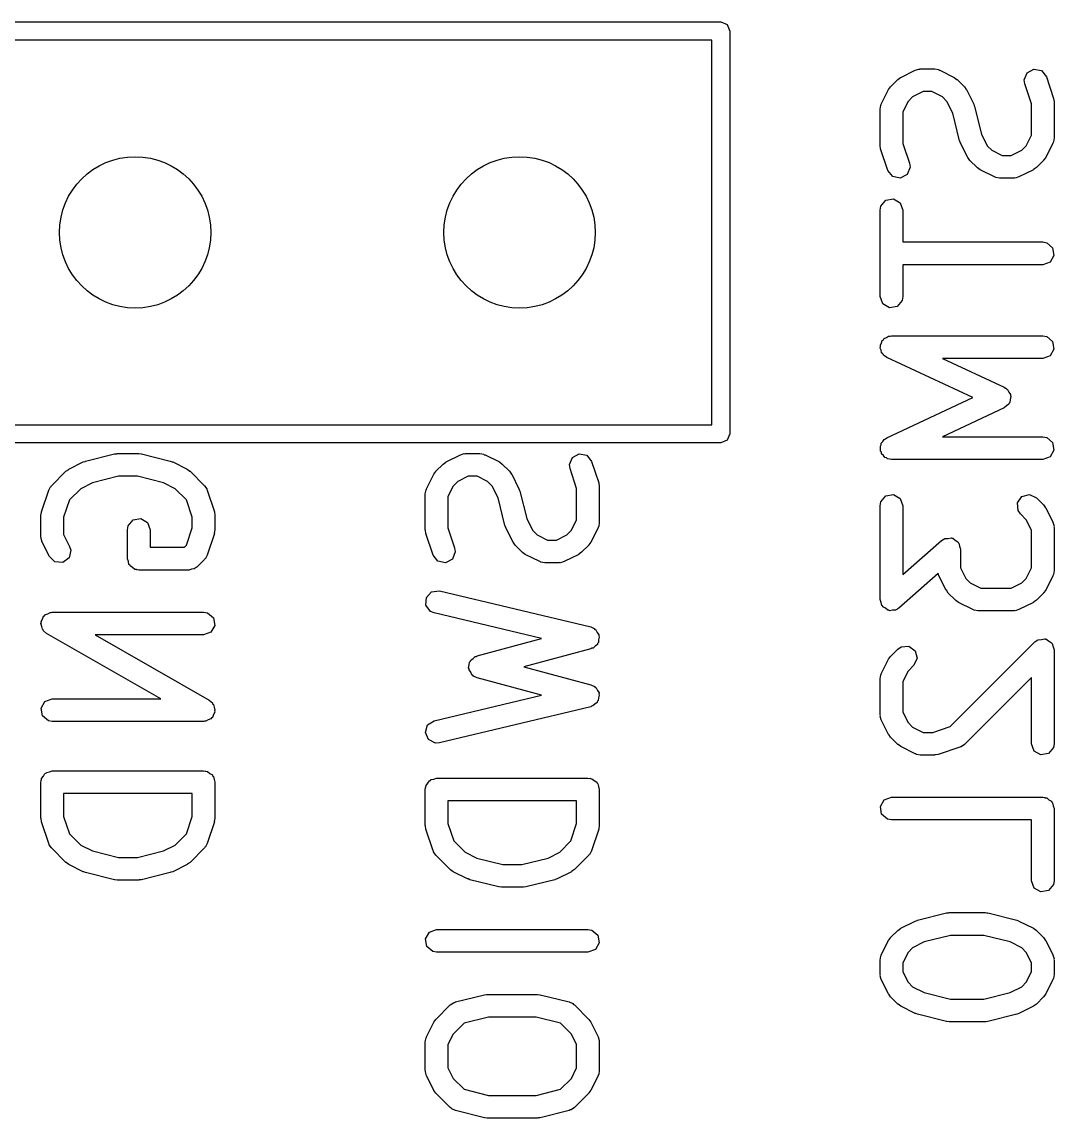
# Model space of a CAD drawing. Extents: x 133.2 to 158.9, y -108.1 to -92.6.
# Drawn here: x 138.95 to 145.77, y -99.83 to -92.59 of the extents above; entities that cross this region are included whole.
import ezdxf

# ---------------------------------------------------------------- set-up
doc = ezdxf.new("R2010")
doc.units = 0
doc.layers.add('BLACK', color=7, linetype='CONTINUOUS')

msp = doc.modelspace()

# ---------------------------------------------------------------- linework, layer by layer
at = {"layer": 'BLACK', "linetype": 'CONTINUOUS'}
for p, q in [((135.89, -92.59), (143.57, -92.59)), ((143.57, -92.59), (143.612, -92.6076)), ((143.612, -92.6076), (143.63, -92.65)), ((143.63, -92.65), (143.63, -95.31)), ((143.51, -92.71), (135.95, -92.71)), ((143.51, -95.25), (143.51, -92.71)), ((144.759, -92.956), (144.854, -92.9084)), ((144.854, -92.9084), (144.879, -92.901)), ((144.879, -92.901), (144.884, -92.902)), ((144.884, -92.902), (144.888, -92.9005)), ((144.888, -92.9005), (144.983, -92.9005)), ((144.983, -92.9005), (145.009, -92.905)), ((145.009, -92.905), (145.012, -92.9079)), ((145.012, -92.9079), (145.017, -92.9084)), ((145.017, -92.9084), (145.112, -92.956)), ((145.575, -92.9734), (145.594, -92.9257)), ((145.594, -92.9257), (145.639, -92.9013)), ((145.639, -92.9013), (145.689, -92.9116)), ((145.689, -92.9116), (145.721, -92.9518)), ((144.692, -93.0177), (144.74, -92.9701)), ((144.74, -92.9701), (144.758, -92.9572)), ((144.758, -92.9572), (144.759, -92.956)), ((145.112, -92.956), (145.13, -92.9694)), ((145.13, -92.9694), (145.131, -92.9701)), ((145.131, -92.9701), (145.179, -93.0177)), ((145.579, -92.9992), (145.575, -92.9734)), ((145.622, -93.1305), (145.579, -92.9992)), ((145.721, -92.9518), (145.769, -93.0946)), ((144.63, -93.1324), (144.678, -93.0372)), ((144.678, -93.0372), (144.691, -93.0192)), ((144.691, -93.0192), (144.692, -93.0177)), ((144.837, -93.0847), (144.807, -93.1151)), ((144.906, -93.0505), (144.837, -93.0847)), ((144.965, -93.0505), (144.906, -93.0505)), ((145.034, -93.0847), (144.965, -93.0505)), ((145.064, -93.1151), (145.034, -93.0847)), ((145.179, -93.0177), (145.192, -93.036)), ((145.192, -93.036), (145.193, -93.0372)), ((145.193, -93.0372), (145.241, -93.1324)), ((144.622, -93.166), (144.627, -93.1403)), ((144.627, -93.1403), (144.63, -93.1369)), ((144.63, -93.1369), (144.63, -93.1324)), ((144.807, -93.1151), (144.772, -93.1837)), ((145.103, -93.1921), (145.064, -93.1151)), ((145.241, -93.1324), (145.244, -93.1448)), ((145.244, -93.1448), (145.246, -93.1478)), ((145.246, -93.1478), (145.292, -93.3303)), ((145.622, -93.3387), (145.622, -93.1305)), ((145.769, -93.0946), (145.772, -93.1168)), ((145.772, -93.1168), (145.772, -93.1183)), ((145.772, -93.1183), (145.772, -93.3564)), ((144.622, -93.404), (144.622, -93.166)), ((144.772, -93.1837), (144.772, -93.3919)), ((145.148, -93.3746), (145.103, -93.1921)), ((145.15, -93.3776), (145.148, -93.3746)), ((145.154, -93.39), (145.15, -93.3776)), ((145.292, -93.3303), (145.33, -93.4072)), ((145.588, -93.4072), (145.622, -93.3387)), ((145.772, -93.3564), (145.768, -93.3821)), ((144.623, -93.4056), (144.622, -93.404)), ((144.626, -93.4278), (144.623, -93.4056)), ((144.674, -93.5706), (144.626, -93.4278)), ((144.772, -93.3919), (144.816, -93.5232)), ((145.202, -93.4852), (145.154, -93.39)), ((145.33, -93.4072), (145.361, -93.4376)), ((145.361, -93.4376), (145.429, -93.4719)), ((145.489, -93.4719), (145.558, -93.4376)), ((145.558, -93.4376), (145.588, -93.4072)), ((145.764, -93.39), (145.717, -93.4852)), ((145.765, -93.3855), (145.764, -93.39)), ((145.768, -93.3821), (145.765, -93.3855)), ((145.203, -93.4863), (145.202, -93.4852)), ((145.216, -93.5047), (145.203, -93.4863)), ((145.263, -93.5523), (145.216, -93.5047)), ((145.429, -93.4719), (145.489, -93.4719)), ((145.703, -93.5047), (145.655, -93.5523)), ((145.717, -93.4852), (145.703, -93.5032)), ((145.703, -93.5032), (145.703, -93.5047)), ((144.706, -93.6108), (144.674, -93.5706)), ((144.82, -93.549), (144.801, -93.5967)), ((144.816, -93.5232), (144.82, -93.549)), ((145.265, -93.553), (145.263, -93.5523)), ((145.283, -93.5664), (145.265, -93.553)), ((145.378, -93.614), (145.283, -93.5664)), ((145.636, -93.5664), (145.54, -93.614)), ((145.637, -93.5652), (145.636, -93.5664)), ((145.655, -93.5523), (145.637, -93.5652)), ((144.756, -93.6211), (144.706, -93.6108)), ((144.801, -93.5967), (144.756, -93.6211)), ((145.383, -93.6145), (145.378, -93.614)), ((145.386, -93.6174), (145.383, -93.6145)), ((145.412, -93.6219), (145.386, -93.6174)), ((145.507, -93.6219), (145.412, -93.6219)), ((145.511, -93.6204), (145.507, -93.6219)), ((145.515, -93.6214), (145.511, -93.6204)), ((145.54, -93.614), (145.515, -93.6214)), ((144.622, -93.8326), (144.627, -93.807)), ((144.627, -93.807), (144.66, -93.7677)), ((144.66, -93.7677), (144.71, -93.7588)), ((144.71, -93.7588), (144.755, -93.7844)), ((144.755, -93.7844), (144.772, -93.8326)), ((144.622, -94.404), (144.622, -93.8326)), ((144.772, -93.8326), (144.772, -94.0433)), ((144.772, -94.0433), (145.697, -94.0433)), ((145.697, -94.0433), (145.723, -94.0479)), ((145.723, -94.0479), (145.762, -94.0808)), ((145.762, -94.0808), (145.771, -94.1314)), ((145.771, -94.1314), (145.746, -94.1758)), ((145.697, -94.1933), (144.772, -94.1933)), ((144.772, -94.1933), (144.772, -94.404)), ((145.746, -94.1758), (145.697, -94.1933)), ((144.64, -94.4523), (144.622, -94.404)), ((144.684, -94.4779), (144.64, -94.4523)), ((144.768, -94.4297), (144.735, -94.469)), ((144.772, -94.404), (144.768, -94.4297)), ((144.735, -94.469), (144.684, -94.4779)), ((144.644, -94.6886), (144.649, -94.6799)), ((144.649, -94.6799), (144.665, -94.6743)), ((144.665, -94.6743), (144.678, -94.6649)), ((144.678, -94.6649), (144.688, -94.6658)), ((144.688, -94.6658), (144.697, -94.6624)), ((144.697, -94.6624), (145.697, -94.6624)), ((145.697, -94.6624), (145.723, -94.6669)), ((145.723, -94.6669), (145.762, -94.6999)), ((144.623, -94.7439), (144.625, -94.7342)), ((144.63, -94.7587), (144.623, -94.7439)), ((144.624, -94.7244), (144.632, -94.7102)), ((144.625, -94.7342), (144.624, -94.7244)), ((144.632, -94.7102), (144.636, -94.6943)), ((144.636, -94.6943), (144.644, -94.6886)), ((145.771, -94.7504), (145.746, -94.7948)), ((145.762, -94.6999), (145.771, -94.7504)), ((144.632, -94.7749), (144.63, -94.7587)), ((144.64, -94.7813), (144.632, -94.7749)), ((144.644, -94.7904), (144.64, -94.7813)), ((144.666, -94.8053), (144.644, -94.7904)), ((145.234, -95.0707), (144.666, -94.8053)), ((145.697, -94.8124), (145.035, -94.8124)), ((145.035, -94.8124), (145.443, -95.0027)), ((145.746, -94.7948), (145.697, -94.8124)), ((145.443, -95.0027), (145.451, -95.0084)), ((145.451, -95.0084), (145.455, -95.0093)), ((145.455, -95.0093), (145.457, -95.012)), ((145.457, -95.012), (145.465, -95.0177)), ((145.465, -95.0177), (145.473, -95.0353)), ((145.473, -95.0353), (145.484, -95.0513)), ((144.666, -95.3361), (145.234, -95.0707)), ((145.473, -95.1138), (145.457, -95.1249)), ((145.475, -95.1072), (145.473, -95.1138)), ((145.48, -95.1024), (145.475, -95.1072)), ((145.481, -95.083), (145.48, -95.1024)), ((145.486, -95.0642), (145.481, -95.083)), ((145.484, -95.0513), (145.484, -95.058)), ((145.484, -95.058), (145.486, -95.0642)), ((145.443, -95.1387), (145.035, -95.329)), ((145.457, -95.1249), (145.443, -95.1387)), ((135.95, -95.25), (143.51, -95.25)), ((143.63, -95.31), (143.612, -95.3524)), ((145.035, -95.329), (145.697, -95.329)), ((145.697, -95.329), (145.723, -95.3336)), ((143.57, -95.37), (135.89, -95.37)), ((143.612, -95.3524), (143.57, -95.37)), ((144.624, -95.391), (144.629, -95.3823)), ((144.626, -95.4072), (144.624, -95.391)), ((144.629, -95.3724), (144.641, -95.3608)), ((144.629, -95.3823), (144.629, -95.3724)), ((144.641, -95.3608), (144.649, -95.3466)), ((144.649, -95.3466), (144.659, -95.3432)), ((144.659, -95.3432), (144.666, -95.3361)), ((145.723, -95.3336), (145.762, -95.3665)), ((145.762, -95.3665), (145.771, -95.4171)), ((139.372, -95.4903), (139.563, -95.4427)), ((139.563, -95.4427), (139.578, -95.4417)), ((139.578, -95.4417), (139.581, -95.4405)), ((139.581, -95.4405), (139.724, -95.4405)), ((139.724, -95.4405), (139.739, -95.4431)), ((139.739, -95.4431), (139.742, -95.4427)), ((139.742, -95.4427), (139.932, -95.4903)), ((141.754, -95.496), (141.849, -95.4484)), ((141.849, -95.4484), (141.874, -95.441)), ((141.874, -95.441), (141.879, -95.442)), ((141.879, -95.442), (141.883, -95.4405)), ((141.883, -95.4405), (141.978, -95.4405)), ((141.978, -95.4405), (142.004, -95.445)), ((142.004, -95.445), (142.007, -95.4479)), ((142.007, -95.4479), (142.012, -95.4484)), ((142.012, -95.4484), (142.107, -95.496)), ((142.57, -95.5134), (142.589, -95.4657)), ((142.589, -95.4657), (142.634, -95.4413)), ((142.634, -95.4413), (142.684, -95.4516)), ((142.684, -95.4516), (142.716, -95.4918)), ((144.625, -95.4235), (144.626, -95.4072)), ((144.631, -95.4317), (144.625, -95.4235)), ((144.632, -95.4415), (144.631, -95.4317)), ((144.645, -95.4521), (144.632, -95.4415)), ((144.654, -95.4655), (144.645, -95.4521)), ((144.664, -95.4681), (144.654, -95.4655)), ((144.672, -95.4745), (144.664, -95.4681)), ((144.697, -95.479), (144.672, -95.4745)), ((145.746, -95.4615), (145.697, -95.479)), ((145.771, -95.4171), (145.746, -95.4615)), ((139.242, -95.5577), (139.261, -95.5448)), ((139.261, -95.5448), (139.262, -95.5436)), ((139.262, -95.5436), (139.357, -95.496)), ((139.357, -95.496), (139.369, -95.4923)), ((139.369, -95.4923), (139.372, -95.4903)), ((139.932, -95.4903), (139.944, -95.4956)), ((139.944, -95.4956), (139.948, -95.496)), ((139.948, -95.496), (140.043, -95.5436)), ((140.043, -95.5436), (140.061, -95.557)), ((141.687, -95.5577), (141.735, -95.5101)), ((141.735, -95.5101), (141.753, -95.4972)), ((141.753, -95.4972), (141.754, -95.496)), ((142.107, -95.496), (142.125, -95.5094)), ((142.125, -95.5094), (142.126, -95.5101)), ((142.126, -95.5101), (142.174, -95.5577)), ((142.574, -95.5392), (142.57, -95.5134)), ((142.617, -95.6705), (142.574, -95.5392)), ((142.716, -95.4918), (142.764, -95.6346)), ((145.697, -95.479), (144.697, -95.479)), ((139.147, -95.6529), (139.242, -95.5577)), ((139.59, -95.5905), (139.417, -95.6339)), ((139.715, -95.5905), (139.59, -95.5905)), ((139.888, -95.6339), (139.715, -95.5905)), ((140.061, -95.557), (140.063, -95.5577)), ((140.063, -95.5577), (140.158, -95.6529)), ((141.625, -95.6724), (141.673, -95.5772)), ((141.673, -95.5772), (141.686, -95.5592)), ((141.686, -95.5592), (141.687, -95.5577)), ((141.901, -95.5905), (141.832, -95.6247)), ((141.96, -95.5905), (141.901, -95.5905)), ((142.029, -95.6247), (141.96, -95.5905)), ((142.174, -95.5577), (142.187, -95.576)), ((142.187, -95.576), (142.188, -95.5772)), ((142.188, -95.5772), (142.236, -95.6724)), ((139.081, -95.8251), (139.129, -95.6822)), ((139.129, -95.6822), (139.141, -95.6593)), ((139.141, -95.6593), (139.145, -95.657)), ((139.145, -95.657), (139.147, -95.6529)), ((139.34, -95.6724), (139.266, -95.7465)), ((139.417, -95.6339), (139.34, -95.6724)), ((139.965, -95.6724), (139.888, -95.6339)), ((140.039, -95.7465), (139.965, -95.6724)), ((140.158, -95.6529), (140.173, -95.6743)), ((140.173, -95.6743), (140.173, -95.6787)), ((140.173, -95.6787), (140.176, -95.6822)), ((140.176, -95.6822), (140.224, -95.8251)), ((141.617, -95.706), (141.622, -95.6803)), ((141.622, -95.6803), (141.625, -95.6769)), ((141.625, -95.6769), (141.625, -95.6724)), ((141.802, -95.6551), (141.767, -95.7237)), ((141.832, -95.6247), (141.802, -95.6551)), ((142.059, -95.6551), (142.029, -95.6247)), ((142.098, -95.7321), (142.059, -95.6551)), ((142.236, -95.6724), (142.239, -95.6848)), ((142.239, -95.6848), (142.241, -95.6878)), ((142.241, -95.6878), (142.287, -95.8703)), ((142.617, -95.8787), (142.617, -95.6705)), ((142.764, -95.6346), (142.767, -95.6568)), ((142.767, -95.6568), (142.767, -95.6583)), ((142.767, -95.6583), (142.767, -95.8964)), ((139.266, -95.7465), (139.227, -95.861)), ((140.077, -95.861), (140.039, -95.7465)), ((141.617, -95.944), (141.617, -95.706)), ((141.767, -95.7237), (141.767, -95.9319)), ((142.143, -95.9146), (142.098, -95.7321)), ((144.622, -95.785), (144.627, -95.7593)), ((144.627, -95.7593), (144.66, -95.72)), ((144.66, -95.72), (144.71, -95.7111)), ((144.71, -95.7111), (144.755, -95.7368)), ((144.755, -95.7368), (144.772, -95.785)), ((145.53, -95.7656), (145.559, -95.7236)), ((145.534, -95.8167), (145.53, -95.7656)), ((145.559, -95.7236), (145.609, -95.7103)), ((145.609, -95.7103), (145.655, -95.732)), ((145.655, -95.732), (145.703, -95.7796)), ((139.077, -95.8488), (139.081, -95.8267)), ((139.081, -95.8267), (139.081, -95.8251)), ((140.224, -95.8251), (140.227, -95.8473)), ((144.622, -96.404), (144.622, -95.785)), ((144.772, -95.785), (144.772, -96.2388)), ((145.549, -95.838), (145.534, -95.8167)), ((145.588, -95.877), (145.549, -95.838)), ((145.703, -95.7796), (145.716, -95.798)), ((145.716, -95.798), (145.717, -95.7991)), ((145.717, -95.7991), (145.764, -95.8943)), ((139.077, -95.9917), (139.077, -95.8488)), ((139.227, -95.861), (139.227, -95.974)), ((139.653, -95.9184), (139.686, -95.8791)), ((139.686, -95.8791), (139.737, -95.8702)), ((139.737, -95.8702), (139.781, -95.8958)), ((139.781, -95.8958), (139.799, -95.944)), ((140.077, -95.9319), (140.077, -95.861)), ((140.227, -95.8473), (140.227, -95.8488)), ((140.227, -95.8488), (140.227, -95.944)), ((142.287, -95.8703), (142.325, -95.9472)), ((142.583, -95.9472), (142.617, -95.8787)), ((142.767, -95.8964), (142.763, -95.9221)), ((145.622, -95.9456), (145.588, -95.877)), ((145.764, -95.8943), (145.772, -95.9193)), ((139.227, -95.974), (139.267, -96.0534)), ((139.649, -95.944), (139.653, -95.9184)), ((139.649, -96.1345), (139.649, -95.944)), ((139.799, -95.944), (139.799, -96.0595)), ((140.039, -96.0464), (140.077, -95.9319)), ((140.224, -95.9678), (140.176, -96.1106)), ((140.227, -95.944), (140.223, -95.9661)), ((140.223, -95.9661), (140.224, -95.9678)), ((141.618, -95.9456), (141.617, -95.944)), ((141.621, -95.9678), (141.618, -95.9456)), ((141.669, -96.1106), (141.621, -95.9678)), ((141.767, -95.9319), (141.811, -96.0632)), ((142.145, -95.9176), (142.143, -95.9146)), ((142.149, -95.93), (142.145, -95.9176)), ((142.197, -96.0252), (142.149, -95.93)), ((142.325, -95.9472), (142.356, -95.9776)), ((142.356, -95.9776), (142.424, -96.0119)), ((142.484, -96.0119), (142.553, -95.9776)), ((142.553, -95.9776), (142.583, -95.9472)), ((142.759, -95.93), (142.712, -96.0252)), ((142.76, -95.9255), (142.759, -95.93)), ((142.763, -95.9221), (142.76, -95.9255)), ((145.622, -96.1959), (145.622, -95.9456)), ((145.772, -95.9193), (145.771, -95.9236)), ((145.771, -95.9236), (145.772, -95.9279)), ((145.772, -95.9279), (145.772, -96.2136)), ((139.079, -95.9959), (139.077, -95.9917)), ((139.078, -96.0002), (139.079, -95.9959)), ((139.085, -96.0252), (139.078, -96.0002)), ((139.133, -96.1204), (139.085, -96.0252)), ((139.267, -96.0534), (139.275, -96.0783)), ((140.026, -96.0595), (140.039, -96.0464)), ((142.198, -96.0263), (142.197, -96.0252)), ((142.211, -96.0447), (142.198, -96.0263)), ((142.258, -96.0923), (142.211, -96.0447)), ((142.424, -96.0119), (142.484, -96.0119)), ((142.698, -96.0447), (142.65, -96.0923)), ((142.712, -96.0252), (142.698, -96.0432)), ((142.698, -96.0432), (142.698, -96.0447)), ((144.772, -96.2388), (145.029, -96.0143)), ((145.029, -96.0143), (145.039, -96.0084)), ((145.039, -96.0084), (145.041, -96.0058)), ((145.041, -96.0058), (145.044, -96.0052)), ((145.044, -96.0052), (145.051, -96.0008)), ((145.051, -96.0008), (145.071, -96.0004)), ((145.071, -96.0004), (145.091, -95.9969)), ((145.091, -95.9969), (145.097, -95.9998)), ((145.097, -95.9998), (145.103, -95.9997)), ((145.103, -95.9997), (145.118, -96.0124)), ((145.118, -96.0124), (145.136, -96.0225)), ((145.136, -96.0225), (145.138, -96.0281)), ((145.138, -96.0281), (145.142, -96.0319)), ((145.142, -96.0319), (145.146, -96.0517)), ((145.146, -96.0517), (145.153, -96.0707)), ((139.17, -96.1557), (139.133, -96.1204)), ((139.263, -96.1282), (139.221, -96.1588)), ((139.275, -96.0783), (139.263, -96.1282)), ((139.799, -96.0595), (140.026, -96.0595)), ((140.176, -96.1106), (140.164, -96.1335)), ((141.701, -96.1508), (141.669, -96.1106)), ((141.815, -96.089), (141.796, -96.1367)), ((141.811, -96.0632), (141.815, -96.089)), ((142.26, -96.093), (142.258, -96.0923)), ((142.278, -96.1064), (142.26, -96.093)), ((142.373, -96.154), (142.278, -96.1064)), ((142.631, -96.1064), (142.535, -96.154)), ((142.632, -96.1052), (142.631, -96.1064)), ((142.65, -96.0923), (142.632, -96.1052)), ((145.153, -96.0707), (145.153, -96.1959)), ((139.221, -96.1588), (139.17, -96.1557)), ((139.655, -96.1528), (139.649, -96.1345)), ((139.659, -96.172), (139.655, -96.1528)), ((139.664, -96.1764), (139.659, -96.172)), ((139.666, -96.1827), (139.664, -96.1764)), ((139.683, -96.1925), (139.666, -96.1827)), ((139.698, -96.205), (139.683, -96.1925)), ((140.102, -96.1931), (140.089, -96.2025)), ((140.105, -96.192), (140.102, -96.1931)), ((140.106, -96.1902), (140.105, -96.192)), ((140.11, -96.1876), (140.106, -96.1902)), ((140.158, -96.1399), (140.11, -96.1876)), ((140.16, -96.1359), (140.158, -96.1399)), ((140.164, -96.1335), (140.16, -96.1359)), ((141.751, -96.1611), (141.701, -96.1508)), ((141.796, -96.1367), (141.751, -96.1611)), ((142.378, -96.1545), (142.373, -96.154)), ((142.381, -96.1574), (142.378, -96.1545)), ((142.407, -96.1619), (142.381, -96.1574)), ((142.502, -96.1619), (142.407, -96.1619)), ((142.506, -96.1604), (142.502, -96.1619)), ((142.51, -96.1614), (142.506, -96.1604)), ((142.535, -96.154), (142.51, -96.1614)), ((145.153, -96.1959), (145.188, -96.2644)), ((145.588, -96.2644), (145.622, -96.1959)), ((139.708, -96.2067), (139.698, -96.205)), ((139.711, -96.2084), (139.708, -96.2067)), ((139.714, -96.2078), (139.711, -96.2084)), ((139.724, -96.2095), (139.714, -96.2078)), ((140.057, -96.2095), (139.724, -96.2095)), ((140.073, -96.2039), (140.057, -96.2095)), ((140.089, -96.2025), (140.073, -96.2039)), ((145.007, -96.2328), (144.747, -96.4605)), ((145.011, -96.2471), (145.007, -96.2328)), ((145.059, -96.3423), (145.011, -96.2471)), ((145.188, -96.2644), (145.218, -96.2948)), ((145.558, -96.2948), (145.588, -96.2644)), ((145.764, -96.2471), (145.717, -96.3423)), ((145.765, -96.2427), (145.764, -96.2471)), ((145.768, -96.2392), (145.765, -96.2427)), ((145.772, -96.2136), (145.768, -96.2392)), ((145.06, -96.3435), (145.059, -96.3423)), ((145.073, -96.3618), (145.06, -96.3435)), ((145.218, -96.2948), (145.287, -96.329)), ((145.287, -96.329), (145.489, -96.329)), ((145.489, -96.329), (145.558, -96.2948)), ((145.717, -96.3423), (145.703, -96.3604)), ((141.621, -96.4417), (141.624, -96.3905)), ((141.624, -96.3905), (141.659, -96.3532)), ((141.659, -96.3532), (141.71, -96.3473)), ((141.71, -96.3473), (142.71, -96.5854)), ((144.629, -96.423), (144.622, -96.404)), ((145.121, -96.4095), (145.073, -96.3618)), ((145.122, -96.4102), (145.121, -96.4095)), ((145.14, -96.4235), (145.122, -96.4102)), ((145.655, -96.4095), (145.637, -96.4223)), ((145.703, -96.3618), (145.655, -96.4095)), ((145.703, -96.3604), (145.703, -96.3618)), ((139.122, -96.499), (139.139, -96.4893)), ((139.139, -96.4893), (139.146, -96.4905)), ((139.146, -96.4905), (139.152, -96.4881)), ((139.152, -96.4881), (140.152, -96.4881)), ((140.152, -96.4881), (140.178, -96.4926)), ((141.651, -96.4829), (141.621, -96.4417)), ((141.675, -96.4932), (141.651, -96.4829)), ((144.633, -96.4429), (144.629, -96.423)), ((144.638, -96.4466), (144.633, -96.4429)), ((144.64, -96.4523), (144.638, -96.4466)), ((144.657, -96.4624), (144.64, -96.4523)), ((144.673, -96.475), (144.657, -96.4624)), ((144.679, -96.4749), (144.673, -96.475)), ((144.684, -96.4779), (144.679, -96.4749)), ((144.704, -96.4744), (144.684, -96.4779)), ((144.724, -96.474), (144.704, -96.4744)), ((144.732, -96.4695), (144.724, -96.474)), ((144.735, -96.469), (144.732, -96.4695)), ((144.737, -96.4663), (144.735, -96.469)), ((144.747, -96.4605), (144.737, -96.4663)), ((145.235, -96.4711), (145.14, -96.4235)), ((145.24, -96.4716), (145.235, -96.4711)), ((145.243, -96.4745), (145.24, -96.4716)), ((145.269, -96.479), (145.243, -96.4745)), ((145.507, -96.479), (145.269, -96.479)), ((145.511, -96.4775), (145.507, -96.479)), ((145.515, -96.4786), (145.511, -96.4775)), ((145.54, -96.4711), (145.515, -96.4786)), ((145.636, -96.4235), (145.54, -96.4711)), ((145.637, -96.4223), (145.636, -96.4235)), ((139.077, -96.5634), (139.08, -96.5569)), ((139.079, -96.5501), (139.088, -96.5333)), ((139.08, -96.5569), (139.079, -96.5501)), ((139.088, -96.5333), (139.095, -96.5151)), ((139.095, -96.5151), (139.101, -96.5116)), ((139.101, -96.5116), (139.104, -96.5056)), ((139.104, -96.5056), (139.122, -96.499)), ((140.178, -96.4926), (140.217, -96.5256)), ((140.217, -96.5256), (140.226, -96.5761)), ((142.386, -96.6624), (141.675, -96.4932)), ((139.084, -96.5816), (139.077, -96.5634)), ((139.087, -96.6006), (139.084, -96.5816)), ((139.093, -96.6051), (139.087, -96.6006)), ((139.095, -96.6116), (139.093, -96.6051)), ((139.115, -96.6282), (139.095, -96.6116)), ((139.87, -97.0595), (139.115, -96.6282)), ((140.201, -96.6205), (140.152, -96.6381)), ((140.226, -96.5761), (140.201, -96.6205)), ((142.71, -96.5854), (142.734, -96.5957)), ((142.734, -96.5957), (142.738, -96.602)), ((142.738, -96.602), (142.745, -96.6054)), ((142.745, -96.6054), (142.753, -96.6221)), ((142.753, -96.6221), (142.764, -96.6369)), ((140.152, -96.6381), (139.435, -96.6381)), ((139.435, -96.6381), (140.19, -97.0694)), ((141.959, -96.7763), (142.386, -96.6624)), ((142.754, -96.7014), (142.739, -96.712)), ((142.756, -96.6938), (142.754, -96.7014)), ((142.761, -96.6881), (142.756, -96.6938)), ((142.762, -96.6697), (142.761, -96.6881)), ((142.767, -96.6519), (142.762, -96.6697)), ((142.764, -96.6369), (142.764, -96.6448)), ((142.764, -96.6448), (142.767, -96.6519)), ((145.085, -97.2433), (145.644, -96.6843)), ((145.644, -96.6843), (145.658, -96.675)), ((145.658, -96.675), (145.66, -96.6724)), ((145.66, -96.6724), (145.662, -96.6721)), ((145.662, -96.6721), (145.666, -96.6694)), ((145.666, -96.6694), (145.688, -96.6674)), ((145.688, -96.6674), (145.71, -96.6635)), ((145.71, -96.6635), (145.713, -96.6652)), ((145.713, -96.6652), (145.717, -96.6649)), ((145.717, -96.6649), (145.735, -96.6779)), ((145.735, -96.6779), (145.755, -96.6892)), ((145.755, -96.6892), (145.756, -96.6924)), ((145.756, -96.6924), (145.759, -96.6944)), ((145.759, -96.6944), (145.765, -96.7162)), ((141.953, -96.7803), (141.959, -96.7763)), ((142.712, -96.7308), (142.269, -96.8488)), ((142.718, -96.7263), (142.712, -96.7308)), ((142.726, -96.7254), (142.718, -96.7263)), ((142.739, -96.712), (142.726, -96.7254)), ((144.691, -96.7811), (144.692, -96.7796)), ((144.692, -96.7796), (144.74, -96.732)), ((144.74, -96.732), (144.761, -96.717)), ((144.761, -96.717), (144.812, -96.7126)), ((144.812, -96.7126), (144.854, -96.742)), ((144.854, -96.742), (144.867, -96.7915)), ((145.765, -96.7162), (145.772, -96.7374)), ((145.772, -96.7374), (145.772, -97.3564)), ((141.903, -96.8553), (141.908, -96.8365)), ((141.908, -96.8365), (141.91, -96.8172)), ((141.91, -96.8172), (141.915, -96.8123)), ((141.915, -96.8123), (141.917, -96.8057)), ((141.917, -96.8057), (141.933, -96.7946)), ((141.933, -96.7946), (141.946, -96.7809)), ((141.946, -96.7809), (141.953, -96.7803)), ((142.269, -96.8488), (142.712, -96.9668)), ((144.63, -96.8943), (144.678, -96.7991)), ((144.678, -96.7991), (144.691, -96.7811)), ((144.846, -96.838), (144.807, -96.877)), ((144.867, -96.7915), (144.846, -96.838)), ((141.906, -96.8615), (141.903, -96.8553)), ((141.906, -96.8683), (141.906, -96.8615)), ((141.917, -96.8842), (141.906, -96.8683)), ((141.925, -96.9018), (141.917, -96.8842)), ((141.931, -96.9047), (141.925, -96.9018)), ((141.935, -96.9103), (141.931, -96.9047)), ((141.959, -96.9213), (141.935, -96.9103)), ((142.386, -97.0352), (141.959, -96.9213)), ((144.622, -96.9279), (144.627, -96.9022)), ((144.627, -96.9022), (144.63, -96.8988)), ((144.63, -96.8988), (144.63, -96.8943)), ((144.807, -96.877), (144.772, -96.9456)), ((145.622, -96.9184), (145.179, -97.3618)), ((145.622, -97.3564), (145.622, -96.9184)), ((142.712, -96.9668), (142.735, -96.9778)), ((142.735, -96.9778), (142.74, -96.9842)), ((142.74, -96.9842), (142.747, -96.9878)), ((142.747, -96.9878), (142.754, -97.0047)), ((144.622, -97.166), (144.622, -96.9279)), ((144.772, -96.9456), (144.772, -97.1482)), ((139.104, -97.0771), (139.152, -97.0595)), ((139.152, -97.0595), (139.87, -97.0595)), ((140.19, -97.0694), (140.21, -97.0861)), ((141.675, -97.2044), (142.386, -97.0352)), ((142.754, -97.0047), (142.765, -97.0198)), ((142.762, -97.0525), (142.76, -97.0709)), ((142.767, -97.0348), (142.762, -97.0525)), ((142.765, -97.0198), (142.764, -97.0276)), ((142.764, -97.0276), (142.767, -97.0348)), ((139.079, -97.1215), (139.104, -97.0771)), ((139.087, -97.172), (139.079, -97.1215)), ((140.21, -97.0861), (140.212, -97.0926)), ((140.212, -97.0926), (140.217, -97.097)), ((140.217, -97.097), (140.221, -97.1161)), ((140.221, -97.1161), (140.227, -97.1342)), ((140.227, -97.1342), (140.225, -97.1407)), ((140.225, -97.1407), (140.226, -97.1475)), ((142.71, -97.1122), (141.71, -97.3503)), ((142.716, -97.1079), (142.71, -97.1122)), ((142.724, -97.1072), (142.716, -97.1079)), ((142.737, -97.0942), (142.724, -97.1072)), ((142.753, -97.084), (142.737, -97.0942)), ((142.755, -97.0765), (142.753, -97.084)), ((142.76, -97.0709), (142.755, -97.0765)), ((139.127, -97.205), (139.087, -97.172)), ((139.152, -97.2095), (139.127, -97.205)), ((140.152, -97.2095), (139.152, -97.2095)), ((140.159, -97.2072), (140.152, -97.2095)), ((140.166, -97.2083), (140.159, -97.2072)), ((140.182, -97.1986), (140.166, -97.2083)), ((140.201, -97.192), (140.182, -97.1986)), ((140.204, -97.186), (140.201, -97.192)), ((140.21, -97.1825), (140.204, -97.186)), ((140.217, -97.1643), (140.21, -97.1825)), ((140.226, -97.1475), (140.217, -97.1643)), ((141.632, -97.2327), (141.675, -97.2044)), ((144.624, -97.1702), (144.622, -97.166)), ((144.623, -97.1745), (144.624, -97.1702)), ((144.63, -97.1995), (144.623, -97.1745)), ((144.678, -97.2947), (144.63, -97.1995)), ((144.772, -97.1482), (144.807, -97.2168)), ((141.618, -97.2818), (141.632, -97.2327)), ((141.638, -97.3289), (141.618, -97.2818)), ((144.807, -97.2168), (144.837, -97.2472)), ((144.837, -97.2472), (144.906, -97.2814)), ((144.906, -97.2814), (144.971, -97.2814)), ((144.971, -97.2814), (145.085, -97.2433)), ((141.684, -97.3519), (141.638, -97.3289)), ((141.71, -97.3503), (141.684, -97.3519)), ((144.679, -97.2959), (144.678, -97.2947)), ((144.692, -97.3142), (144.679, -97.2959)), ((144.74, -97.3618), (144.692, -97.3142)), ((145.64, -97.4046), (145.622, -97.3564)), ((145.772, -97.3564), (145.768, -97.3821)), ((144.741, -97.3625), (144.74, -97.3618)), ((144.759, -97.3759), (144.741, -97.3625)), ((144.854, -97.4235), (144.759, -97.3759)), ((144.859, -97.424), (144.854, -97.4235)), ((144.862, -97.4269), (144.859, -97.424)), ((144.888, -97.4314), (144.862, -97.4269)), ((144.983, -97.4314), (144.888, -97.4314)), ((144.985, -97.4309), (144.983, -97.4314)), ((145.007, -97.4276), (144.985, -97.4309)), ((145.15, -97.38), (145.007, -97.4276)), ((145.153, -97.3772), (145.15, -97.38)), ((145.158, -97.3768), (145.153, -97.3772)), ((145.179, -97.3618), (145.158, -97.3768)), ((145.684, -97.4303), (145.64, -97.4046)), ((145.735, -97.4214), (145.684, -97.4303)), ((145.768, -97.3821), (145.735, -97.4214)), ((139.082, -97.5851), (139.094, -97.5701)), ((139.094, -97.5701), (139.104, -97.5533)), ((139.104, -97.5533), (139.111, -97.5509)), ((139.111, -97.5509), (139.115, -97.5458)), ((139.115, -97.5458), (139.134, -97.5424)), ((139.134, -97.5424), (139.152, -97.5357)), ((139.152, -97.5357), (140.152, -97.5357)), ((140.152, -97.5357), (140.162, -97.5374)), ((140.162, -97.5374), (140.165, -97.5369)), ((140.165, -97.5369), (140.168, -97.5385)), ((140.168, -97.5385), (140.178, -97.5402)), ((140.178, -97.5402), (140.193, -97.5528)), ((140.193, -97.5528), (140.21, -97.5625)), ((140.21, -97.5625), (140.212, -97.5689)), ((140.212, -97.5689), (140.217, -97.5732)), ((140.217, -97.5732), (140.221, -97.5924)), ((139.077, -97.6107), (139.079, -97.601)), ((139.077, -97.8488), (139.077, -97.6107)), ((139.079, -97.5977), (139.08, -97.5948)), ((139.079, -97.601), (139.079, -97.5977)), ((139.08, -97.5948), (139.082, -97.5851)), ((140.221, -97.5924), (140.227, -97.6107)), ((140.227, -97.6107), (140.227, -97.8488)), ((141.617, -97.6583), (141.619, -97.6486)), ((141.619, -97.6453), (141.62, -97.6424)), ((141.619, -97.6486), (141.619, -97.6453)), ((141.62, -97.6424), (141.622, -97.6327)), ((141.622, -97.6327), (141.634, -97.6178)), ((141.634, -97.6178), (141.644, -97.6009)), ((141.644, -97.6009), (141.651, -97.5986)), ((141.651, -97.5986), (141.655, -97.5934)), ((141.655, -97.5934), (141.674, -97.59)), ((141.674, -97.59), (141.692, -97.5833)), ((141.692, -97.5833), (142.692, -97.5833)), ((142.692, -97.5833), (142.702, -97.5851)), ((142.702, -97.5851), (142.705, -97.5845)), ((142.705, -97.5845), (142.708, -97.5861)), ((142.708, -97.5861), (142.718, -97.5879)), ((142.718, -97.5879), (142.733, -97.6004)), ((142.733, -97.6004), (142.75, -97.6101)), ((142.75, -97.6101), (142.752, -97.6165)), ((142.752, -97.6165), (142.757, -97.6208)), ((142.757, -97.6208), (142.761, -97.64)), ((142.761, -97.64), (142.767, -97.6583)), ((139.227, -97.6857), (139.227, -97.8366)), ((140.077, -97.6857), (139.227, -97.6857)), ((140.077, -97.8366), (140.077, -97.6857)), ((141.617, -97.8964), (141.617, -97.6583)), ((142.767, -97.6583), (142.767, -97.8964)), ((144.649, -97.7275), (144.697, -97.71)), ((144.697, -97.71), (145.697, -97.71)), ((145.697, -97.71), (145.707, -97.7117)), ((145.707, -97.7117), (145.71, -97.7111)), ((145.71, -97.7111), (145.713, -97.7128)), ((145.713, -97.7128), (145.723, -97.7145)), ((145.723, -97.7145), (145.738, -97.727)), ((141.767, -97.7333), (141.767, -97.8843)), ((142.617, -97.7333), (141.767, -97.7333)), ((142.617, -97.8843), (142.617, -97.7333)), ((144.624, -97.772), (144.649, -97.7275)), ((144.632, -97.8225), (144.624, -97.772)), ((145.738, -97.727), (145.755, -97.7368)), ((145.755, -97.7368), (145.757, -97.7431)), ((145.757, -97.7431), (145.762, -97.7475)), ((145.762, -97.7475), (145.766, -97.7667)), ((145.766, -97.7667), (145.772, -97.785)), ((145.772, -97.785), (145.772, -98.2612)), ((139.078, -97.8503), (139.077, -97.8488)), ((139.081, -97.8725), (139.078, -97.8503)), ((139.227, -97.8366), (139.266, -97.9512)), ((140.039, -97.9512), (140.077, -97.8366)), ((140.227, -97.8488), (140.223, -97.8709)), ((144.672, -97.8555), (144.632, -97.8225)), ((144.697, -97.86), (144.672, -97.8555)), ((145.622, -97.86), (144.697, -97.86)), ((145.622, -98.2612), (145.622, -97.86)), ((139.129, -98.0154), (139.081, -97.8725)), ((140.224, -97.8725), (140.176, -98.0154)), ((140.223, -97.8709), (140.224, -97.8725)), ((141.618, -97.898), (141.617, -97.8964)), ((141.621, -97.9201), (141.618, -97.898)), ((141.669, -98.063), (141.621, -97.9201)), ((141.767, -97.8843), (141.806, -97.9988)), ((142.579, -97.9988), (142.617, -97.8843)), ((142.764, -97.9201), (142.716, -98.063)), ((142.767, -97.8964), (142.763, -97.9185)), ((142.763, -97.9185), (142.764, -97.9201)), ((139.266, -97.9512), (139.34, -98.0253)), ((139.965, -98.0253), (140.039, -97.9512)), ((141.806, -97.9988), (141.88, -98.0729)), ((142.505, -98.0729), (142.579, -97.9988)), ((139.132, -98.0189), (139.129, -98.0154)), ((139.132, -98.0234), (139.132, -98.0189)), ((139.147, -98.0447), (139.132, -98.0234)), ((139.242, -98.1399), (139.147, -98.0447)), ((139.34, -98.0253), (139.417, -98.0638)), ((139.417, -98.0638), (139.59, -98.1071)), ((139.715, -98.1071), (139.888, -98.0638)), ((139.888, -98.0638), (139.965, -98.0253)), ((140.158, -98.0447), (140.063, -98.1399)), ((140.16, -98.0406), (140.158, -98.0447)), ((140.164, -98.0383), (140.16, -98.0406)), ((140.176, -98.0154), (140.164, -98.0383)), ((141.672, -98.0665), (141.669, -98.063)), ((141.672, -98.071), (141.672, -98.0665)), ((141.687, -98.0923), (141.672, -98.071)), ((141.88, -98.0729), (141.957, -98.1114)), ((142.428, -98.1114), (142.505, -98.0729)), ((142.716, -98.063), (142.704, -98.0859)), ((139.244, -98.1406), (139.242, -98.1399)), ((139.262, -98.154), (139.244, -98.1406)), ((139.357, -98.2016), (139.262, -98.154)), ((139.59, -98.1071), (139.715, -98.1071)), ((140.043, -98.154), (139.948, -98.2016)), ((140.044, -98.1528), (140.043, -98.154)), ((140.063, -98.1399), (140.044, -98.1528)), ((141.782, -98.1876), (141.687, -98.0923)), ((141.957, -98.1114), (142.13, -98.1548)), ((142.13, -98.1548), (142.255, -98.1548)), ((142.255, -98.1548), (142.428, -98.1114)), ((142.698, -98.0923), (142.603, -98.1876)), ((142.7, -98.0883), (142.698, -98.0923)), ((142.704, -98.0859), (142.7, -98.0883)), ((139.36, -98.202), (139.357, -98.2016)), ((139.372, -98.2073), (139.36, -98.202)), ((139.563, -98.2549), (139.372, -98.2073)), ((139.932, -98.2073), (139.742, -98.2549)), ((139.935, -98.2053), (139.932, -98.2073)), ((139.948, -98.2016), (139.935, -98.2053)), ((141.784, -98.1882), (141.782, -98.1876)), ((141.802, -98.2016), (141.784, -98.1882)), ((141.897, -98.2492), (141.802, -98.2016)), ((142.583, -98.2016), (142.488, -98.2492)), ((142.584, -98.2004), (142.583, -98.2016)), ((142.603, -98.1876), (142.584, -98.2004)), ((139.566, -98.2545), (139.563, -98.2549)), ((139.581, -98.2571), (139.566, -98.2545)), ((139.724, -98.2571), (139.581, -98.2571)), ((139.727, -98.256), (139.724, -98.2571)), ((139.742, -98.2549), (139.727, -98.256)), ((141.9, -98.2496), (141.897, -98.2492)), ((141.912, -98.2549), (141.9, -98.2496)), ((142.103, -98.3025), (141.912, -98.2549)), ((142.472, -98.2549), (142.282, -98.3025)), ((142.475, -98.2529), (142.472, -98.2549)), ((142.488, -98.2492), (142.475, -98.2529)), ((145.64, -98.3094), (145.622, -98.2612)), ((145.768, -98.2868), (145.735, -98.3261)), ((145.772, -98.2612), (145.768, -98.2868)), ((142.106, -98.3022), (142.103, -98.3025)), ((142.121, -98.3048), (142.106, -98.3022)), ((142.264, -98.3048), (142.121, -98.3048)), ((142.267, -98.3036), (142.264, -98.3048)), ((142.282, -98.3025), (142.267, -98.3036)), ((145.684, -98.3351), (145.64, -98.3094)), ((145.735, -98.3261), (145.684, -98.3351)), ((144.87, -98.5218), (145.06, -98.4741)), ((145.06, -98.4741), (145.075, -98.4731)), ((145.075, -98.4731), (145.078, -98.4719)), ((145.078, -98.4719), (145.316, -98.4719)), ((145.316, -98.4719), (145.331, -98.4745)), ((145.331, -98.4745), (145.335, -98.4741)), ((145.335, -98.4741), (145.525, -98.5218)), ((141.644, -98.6009), (141.692, -98.5833)), ((141.692, -98.5833), (142.692, -98.5833)), ((142.692, -98.5833), (142.718, -98.5879)), ((142.718, -98.5879), (142.757, -98.6208)), ((144.692, -98.6367), (144.74, -98.5891)), ((144.74, -98.5891), (144.758, -98.5762)), ((144.758, -98.5762), (144.759, -98.5751)), ((144.759, -98.5751), (144.854, -98.5274)), ((144.854, -98.5274), (144.867, -98.5238)), ((144.867, -98.5238), (144.87, -98.5218)), ((145.525, -98.5218), (145.537, -98.527)), ((145.537, -98.527), (145.54, -98.5274)), ((145.54, -98.5274), (145.636, -98.5751)), ((145.636, -98.5751), (145.654, -98.5884)), ((145.654, -98.5884), (145.655, -98.5891)), ((145.655, -98.5891), (145.703, -98.6367)), ((141.619, -98.6453), (141.644, -98.6009)), ((141.627, -98.6958), (141.619, -98.6453)), ((142.757, -98.6208), (142.766, -98.6714)), ((144.63, -98.7515), (144.678, -98.6562)), ((144.678, -98.6562), (144.691, -98.6382)), ((144.691, -98.6382), (144.692, -98.6367)), ((145.088, -98.6219), (144.914, -98.6653)), ((145.307, -98.6219), (145.088, -98.6219)), ((145.481, -98.6653), (145.307, -98.6219)), ((145.703, -98.6367), (145.716, -98.6551)), ((145.716, -98.6551), (145.717, -98.6562)), ((145.717, -98.6562), (145.764, -98.7515)), ((141.667, -98.7288), (141.627, -98.6958)), ((141.692, -98.7333), (141.667, -98.7288)), ((142.692, -98.7333), (141.692, -98.7333)), ((142.741, -98.7158), (142.692, -98.7333)), ((142.766, -98.6714), (142.741, -98.7158)), ((144.807, -98.7342), (144.772, -98.8027)), ((144.837, -98.7038), (144.807, -98.7342)), ((144.914, -98.6653), (144.837, -98.7038)), ((145.558, -98.7038), (145.481, -98.6653)), ((145.588, -98.7342), (145.558, -98.7038)), ((145.622, -98.8027), (145.588, -98.7342)), ((144.622, -98.785), (144.627, -98.7593)), ((144.622, -98.8802), (144.622, -98.785)), ((144.627, -98.7593), (144.63, -98.7559)), ((144.63, -98.7559), (144.63, -98.7515)), ((144.772, -98.8027), (144.772, -98.8625)), ((145.622, -98.8625), (145.622, -98.8027)), ((145.764, -98.7515), (145.772, -98.7764)), ((145.772, -98.7764), (145.771, -98.7808)), ((145.771, -98.7808), (145.772, -98.785)), ((145.772, -98.785), (145.772, -98.8802)), ((144.772, -98.8625), (144.807, -98.931)), ((145.588, -98.931), (145.622, -98.8625)), ((144.624, -98.8845), (144.622, -98.8802)), ((144.623, -98.8888), (144.624, -98.8845)), ((144.63, -98.9138), (144.623, -98.8888)), ((144.678, -99.009), (144.63, -98.9138)), ((144.807, -98.931), (144.837, -98.9615)), ((145.558, -98.9615), (145.588, -98.931)), ((145.764, -98.9138), (145.717, -99.009)), ((145.765, -98.9093), (145.764, -98.9138)), ((145.768, -98.9059), (145.765, -98.9093)), ((145.772, -98.8802), (145.768, -98.9059)), ((141.817, -99.0618), (142.008, -99.0141)), ((142.008, -99.0141), (142.022, -99.0131)), ((142.022, -99.0131), (142.026, -99.0119)), ((142.026, -99.0119), (142.359, -99.0119)), ((142.359, -99.0119), (142.374, -99.0145)), ((142.374, -99.0145), (142.377, -99.0141)), ((142.377, -99.0141), (142.568, -99.0618)), ((144.679, -99.0101), (144.678, -99.009)), ((144.692, -99.0285), (144.679, -99.0101)), ((144.837, -98.9615), (144.914, -98.9999)), ((144.914, -98.9999), (145.088, -99.0433)), ((145.307, -99.0433), (145.481, -98.9999)), ((145.481, -98.9999), (145.558, -98.9615)), ((145.717, -99.009), (145.703, -99.027)), ((141.687, -99.1767), (141.782, -99.0815)), ((141.782, -99.0815), (141.804, -99.0665)), ((141.804, -99.0665), (141.811, -99.0659)), ((141.811, -99.0659), (141.817, -99.0618)), ((142.568, -99.0618), (142.592, -99.0724)), ((142.592, -99.0724), (142.596, -99.0784)), ((142.596, -99.0784), (142.603, -99.0815)), ((142.603, -99.0815), (142.698, -99.1767)), ((144.74, -99.0761), (144.692, -99.0285)), ((144.741, -99.0768), (144.74, -99.0761)), ((144.759, -99.0902), (144.741, -99.0768)), ((144.854, -99.1378), (144.759, -99.0902)), ((145.088, -99.0433), (145.307, -99.0433)), ((145.636, -99.0902), (145.54, -99.1378)), ((145.637, -99.089), (145.636, -99.0902)), ((145.655, -99.0761), (145.637, -99.089)), ((145.703, -99.0285), (145.655, -99.0761)), ((145.703, -99.027), (145.703, -99.0285)), ((142.035, -99.1619), (141.874, -99.2022)), ((142.35, -99.1619), (142.035, -99.1619)), ((142.511, -99.2022), (142.35, -99.1619)), ((144.858, -99.1382), (144.854, -99.1378)), ((144.87, -99.1435), (144.858, -99.1382)), ((145.06, -99.1911), (144.87, -99.1435)), ((145.525, -99.1435), (145.335, -99.1911)), ((145.528, -99.1415), (145.525, -99.1435)), ((145.54, -99.1378), (145.528, -99.1415)), ((141.625, -99.2915), (141.673, -99.1962)), ((141.673, -99.1962), (141.686, -99.1782)), ((141.686, -99.1782), (141.687, -99.1767)), ((141.874, -99.2022), (141.802, -99.2742)), ((142.583, -99.2742), (142.511, -99.2022)), ((142.698, -99.1767), (142.711, -99.1951)), ((142.711, -99.1951), (142.712, -99.1962)), ((142.712, -99.1962), (142.759, -99.2915)), ((145.064, -99.1907), (145.06, -99.1911)), ((145.078, -99.1933), (145.064, -99.1907)), ((145.316, -99.1933), (145.078, -99.1933)), ((145.32, -99.1921), (145.316, -99.1933)), ((145.335, -99.1911), (145.32, -99.1921)), ((141.617, -99.325), (141.622, -99.2993)), ((141.622, -99.2993), (141.625, -99.2959)), ((141.625, -99.2959), (141.625, -99.2915)), ((141.802, -99.2742), (141.767, -99.3427)), ((142.617, -99.3427), (142.583, -99.2742)), ((142.759, -99.2915), (142.767, -99.3164)), ((141.617, -99.5155), (141.617, -99.325)), ((141.767, -99.3427), (141.767, -99.4978)), ((142.617, -99.4978), (142.617, -99.3427)), ((142.767, -99.3164), (142.766, -99.3208)), ((142.766, -99.3208), (142.767, -99.325)), ((142.767, -99.325), (142.767, -99.5155)), ((141.619, -99.5197), (141.617, -99.5155)), ((141.618, -99.5241), (141.619, -99.5197)), ((141.625, -99.549), (141.618, -99.5241)), ((141.767, -99.4978), (141.802, -99.5663)), ((142.583, -99.5663), (142.617, -99.4978)), ((142.767, -99.5155), (142.763, -99.5411)), ((141.673, -99.6443), (141.625, -99.549)), ((141.802, -99.5663), (141.874, -99.6382)), ((142.511, -99.6382), (142.583, -99.5663)), ((142.759, -99.549), (142.712, -99.6443)), ((142.76, -99.5446), (142.759, -99.549)), ((142.763, -99.5411), (142.76, -99.5446)), ((141.674, -99.6454), (141.673, -99.6443)), ((141.687, -99.6637), (141.674, -99.6454)), ((141.782, -99.759), (141.687, -99.6637)), ((141.874, -99.6382), (142.035, -99.6786)), ((142.35, -99.6786), (142.511, -99.6382)), ((142.698, -99.6637), (142.603, -99.759)), ((142.712, -99.6443), (142.698, -99.6623)), ((142.698, -99.6623), (142.698, -99.6637)), ((142.035, -99.6786), (142.35, -99.6786)), ((141.789, -99.7621), (141.782, -99.759)), ((141.793, -99.7681), (141.789, -99.7621)), ((141.817, -99.7787), (141.793, -99.7681)), ((142.008, -99.8263), (141.817, -99.7787)), ((142.568, -99.7787), (142.377, -99.8263)), ((142.574, -99.7746), (142.568, -99.7787)), ((142.581, -99.7739), (142.574, -99.7746)), ((142.603, -99.759), (142.581, -99.7739)), ((142.011, -99.826), (142.008, -99.8263)), ((142.026, -99.8286), (142.011, -99.826)), ((142.359, -99.8286), (142.026, -99.8286)), ((142.362, -99.8274), (142.359, -99.8286)), ((142.377, -99.8263), (142.362, -99.8274))]:
    msp.add_line(p, q, dxfattribs=at)
at = {"layer": 'BLACK'}
for centre in [(139.7, -93.98), (142.24, -93.98)]:
    msp.add_circle(centre, 0.5, dxfattribs=at)

doc.saveas('drawing.dxf')
